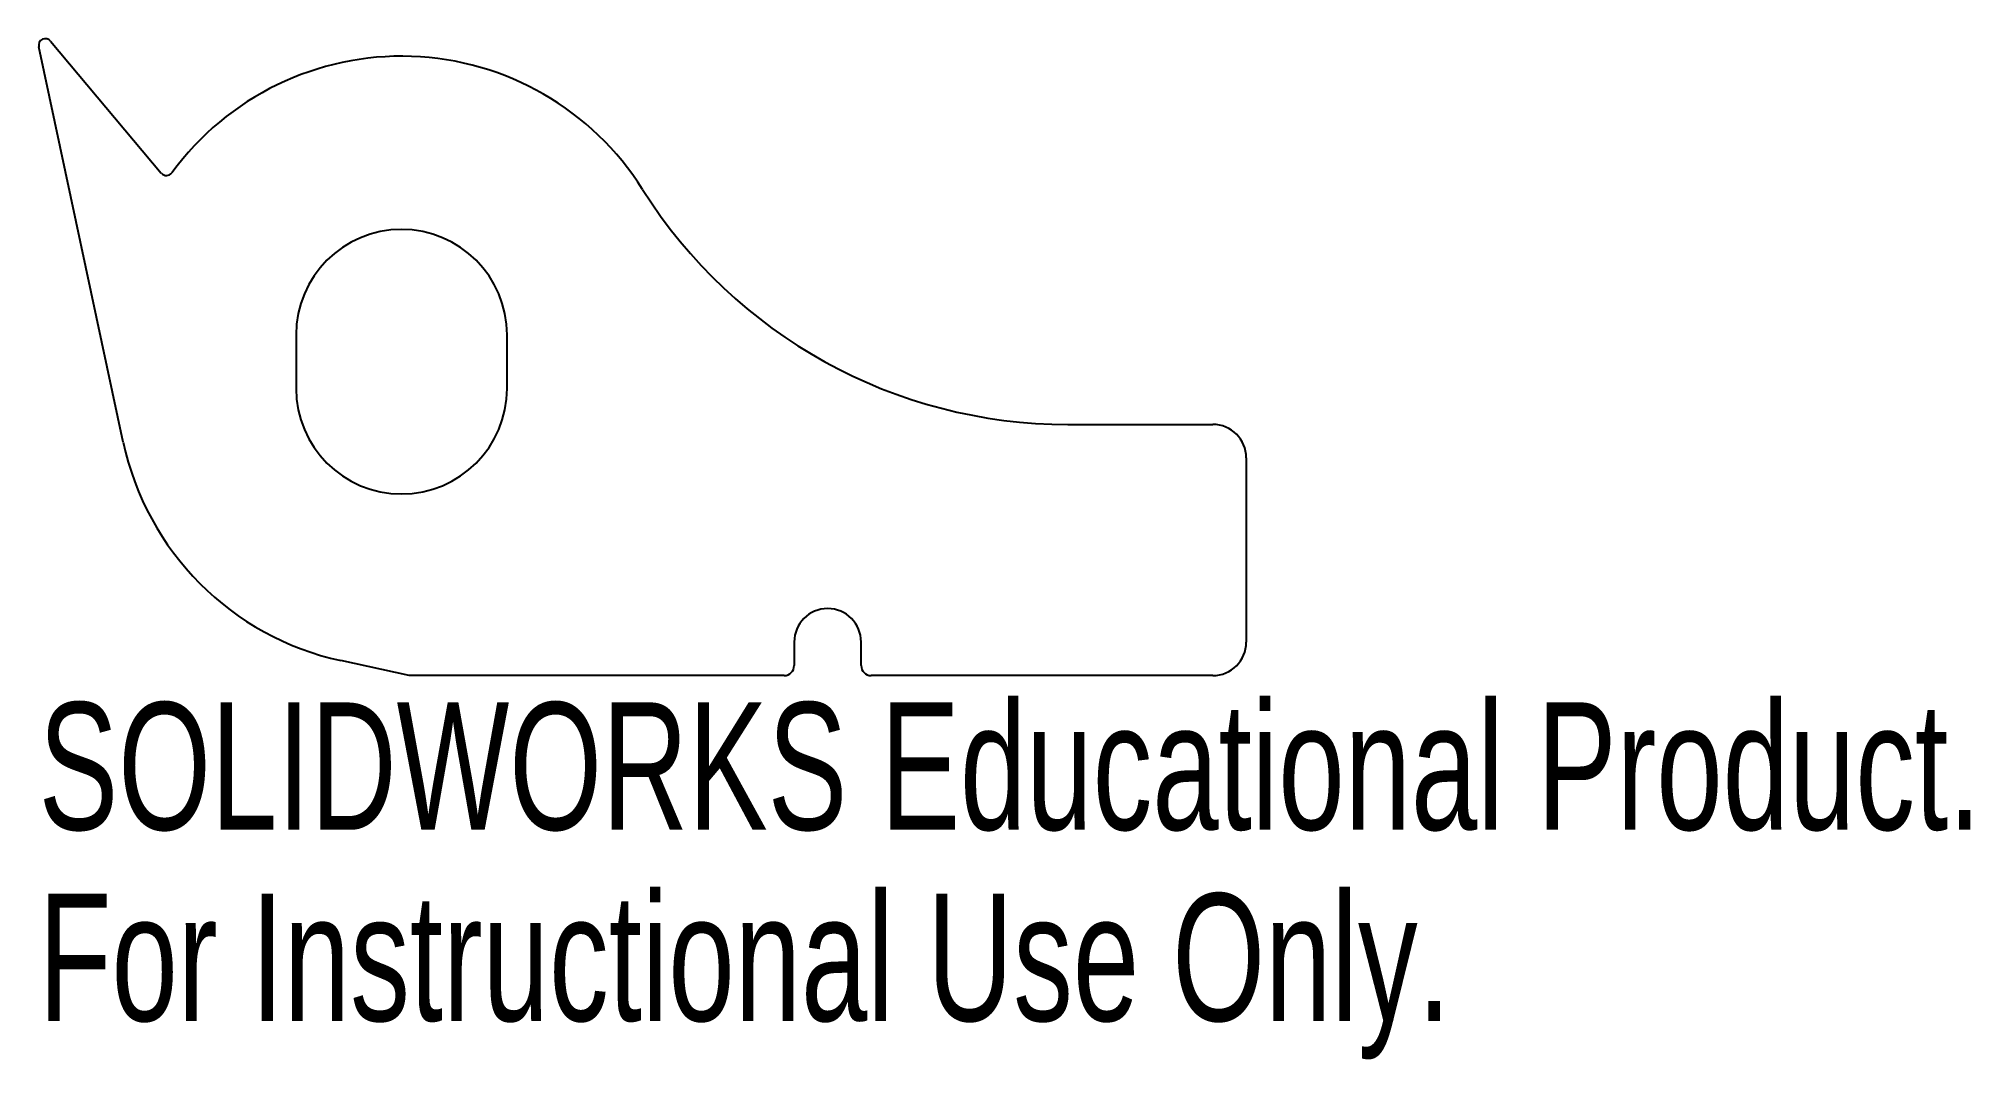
# Model space of a CAD drawing. Header units: inches. Extents: x 7.81 to 10.69, y -0.32 to 1.2.
import ezdxf

# ---------------------------------------------------------------- set-up
doc = ezdxf.new("R2010")
doc.units = ezdxf.units.IN
doc.header["$MEASUREMENT"] = 0
doc.styles.add('SLDTEXTSTYLE0', font='TXT', dxfattribs={"width": 0.7})

msp = doc.modelspace()

# ---------------------------------------------------------------- linework, layer by layer
at = {"color": 7, "linetype": 'Continuous', "lineweight": 25}
for p, q in [((7.9325, 0.5987), (7.8064, 1.1892)), ((7.8238, 1.1977), (7.9894, 1.0004)), ((8.1906, 0.7588), (8.1906, 0.6787)), ((8.5056, 0.6787), (8.5056, 0.7588)), ((9.3431, 0.625), (9.5594, 0.625)), ((9.6094, 0.575), (9.6094, 0.3)), ((8.9344, 0.3), (8.9344, 0.265)), ((9.0344, 0.265), (9.0344, 0.3)), ((8.3594, 0.25), (8.2574, 0.2723)), ((8.9194, 0.25), (8.3594, 0.25)), ((9.5594, 0.25), (9.0494, 0.25))]:
    msp.add_line(p, q, dxfattribs=at)
for centre, radius, start, end in [((7.8162, 1.1913), 0.01, 40, 192.0553), ((8.3481, 0.75), 0.425, 32.1349, 143.8102), ((7.9971, 1.0069), 0.01, 220, 323.8102), ((9.3431, 1.375), 0.75, 212.1349, 270), ((8.3481, 0.7588), 0.1575, 0, 180), ((8.3481, 0.6787), 0.1575, 180, 0), ((9.5594, 0.575), 0.05, 0, 90), ((8.3481, 0.6875), 0.425, 192.0553, 257.6731), ((8.9844, 0.3), 0.05, 0, 180), ((9.5594, 0.3), 0.05, 270, 0), ((8.9194, 0.265), 0.015, 270, 0), ((9.0494, 0.265), 0.015, 180, 270)]:
    msp.add_arc(centre, radius, start, end, dxfattribs=at)

# ---------------------------------------------------------------- texts
at = {"color": 7, "linetype": 'Continuous', "char_height": 0.1903, "attachment_point": 1, "style": 'SLDTEXTSTYLE0'}
for s, insert in [('SOLIDWORKS Educational Product.', (7.8062, 0.2099)), ('For Instructional Use Only.', (7.8062, -0.0756))]:
    msp.add_mtext(s, dxfattribs=dict(at, insert=insert))

doc.saveas('drawing.dxf')
